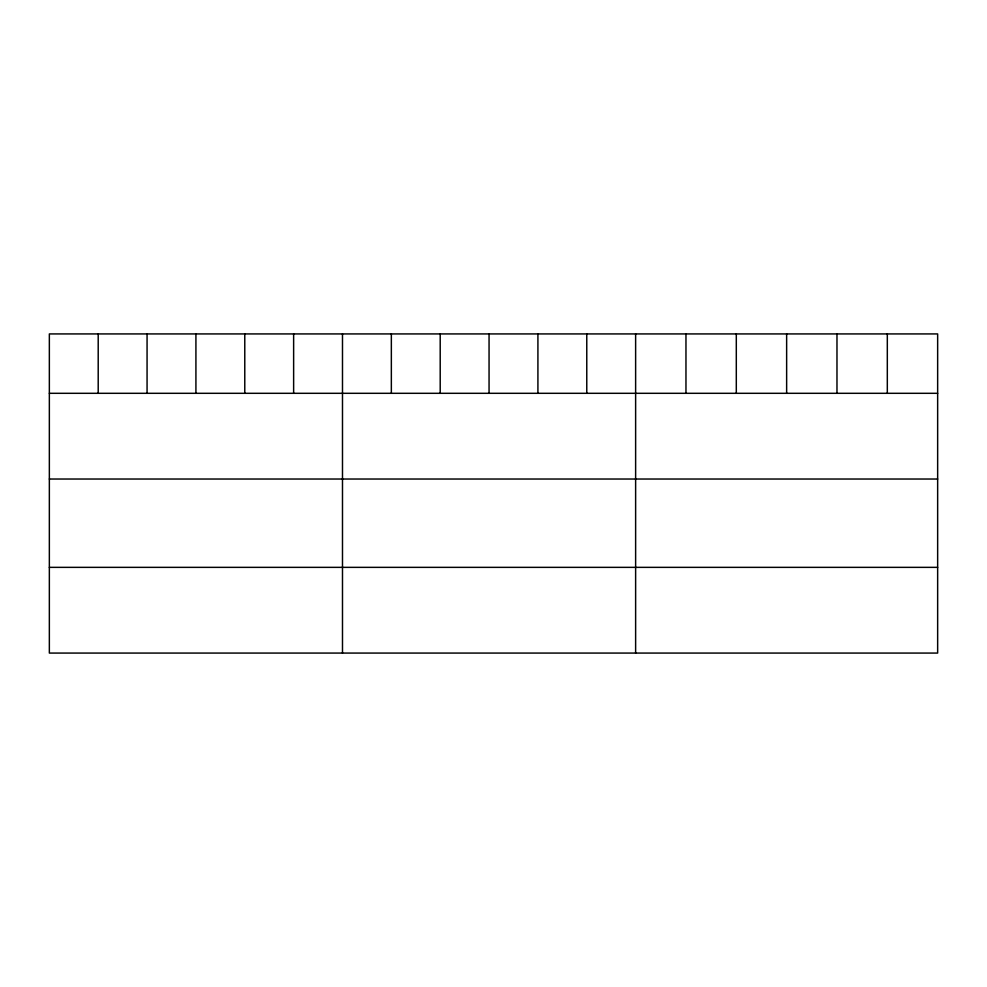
<?xml version="1.0" encoding="UTF-8"?>
<svg xmlns="http://www.w3.org/2000/svg" width="987" height="987" viewBox="0 0 987 987"><rect width="100%" height="100%" fill="white"/><g stroke="black" fill="none" stroke-linecap="round" stroke-linejoin="round"><path stroke-width="1.48" d="M937.65 393.307L937.65 653.073L49.35 653.073L49.35 333.927L937.65 333.927L937.65 393.307L49.35 393.307M49.35 479.028L937.65 479.028M49.35 567.352L937.65 567.352M887.313 333.927L887.313 393.307M836.976 333.927L836.976 393.307M786.639 333.927L786.639 393.307M736.302 333.927L736.302 393.307M685.965 333.927L685.965 393.307M635.628 333.927L635.628 653.073M586.771 333.927L586.771 393.307M537.915 333.927L537.915 393.307M489.058 333.927L489.058 393.307M440.202 333.927L440.202 393.307M391.345 333.927L391.345 393.307M342.489 333.927L342.489 653.073M293.632 333.927L293.632 393.307M244.776 333.927L244.776 393.307M195.919 333.927L195.919 393.307M147.063 333.927L147.063 393.307M98.206 333.927L98.206 393.307"/></g></svg>
